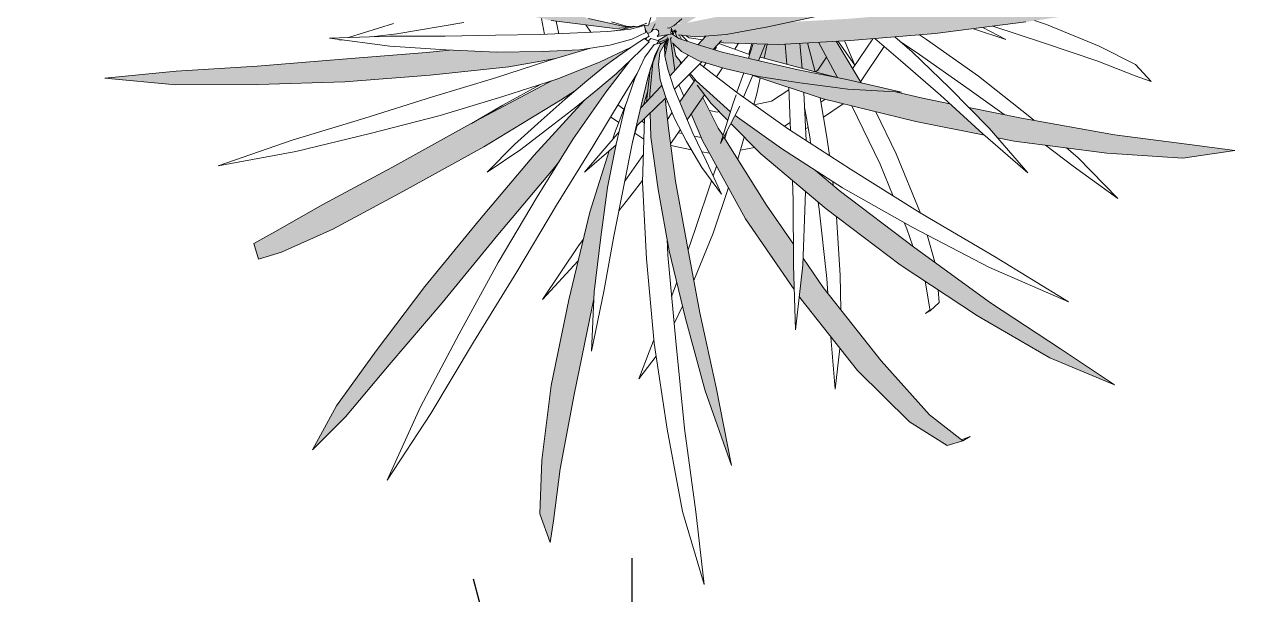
# Model space of a CAD drawing. Header units: metres. Extents: x -2072 to 1581266, y 0 to 323429.
# Drawn here: x 1750.38 to 1758.97, y 2083.41 to 2087.44 of the extents above; entities that cross this region are included whole.
import ezdxf

# ---------------------------------------------------------------- set-up
doc = ezdxf.new("R2010")
doc.units = ezdxf.units.M
doc.layers.add('-ГПт- 18кв. Озеленение дер.', color=7, linetype='Continuous', lineweight=15, true_color=0x000000)
doc.layers.add('ГП_Озеленение_деревья и кустарники', color=7, linetype='Continuous', lineweight=9, true_color=0x2e7666)
doc.layers.add('Сосна горная', color=7, linetype='Continuous')
doc.styles.add('ATTR', font='romans.shx', dxfattribs={"width": 0.8, "height": 0.470416})

# ---------------------------------------------------------------- blocks, each defined once
blk = doc.blocks.new('Сосна')
at = {"layer": '-ГПт- 18кв. Озеленение дер.', "ltscale": 0.1, "transparency": 33554585}
h = blk.add_hatch(color=76, dxfattribs=at)
h.dxf.hatch_style = 1
h.paths.add_polyline_path([(-5937.2464, -10789.3944), (-5937.5051, -10789.1413), (-5937.7224, -10788.9055), (-5937.8941, -10788.7219), (-5937.7674, -10788.9443), (-5937.5617, -10789.1969), (-5937.3122, -10789.4691), (-5937.0362, -10789.7286), (-5936.777, -10789.9493), (-5936.7719, -10789.9491), (-5936.8046, -10789.914), (-5936.7525, -10789.9485), (-5936.6269, -10789.9447), (-5936.6264, -10789.9422), (-5936.7115, -10789.8739), (-5936.9759, -10789.6488)])
h.paths.add_polyline_path([(-5936.4826, -10790.0577), (-5936.5559, -10789.999), (-5936.6264, -10789.9968), (-5936.6817, -10789.9957), (-5936.5849, -10790.0657), (-5936.4926, -10790.1256), (-5936.414, -10790.1758), (-5936.3501, -10790.2096), (-5936.3063, -10790.2249), (-5936.245, -10790.2323), (-5936.2641, -10790.228), (-5936.332, -10790.1578)])
h.paths.add_polyline_path([(-5935.8937, -10789.7736), (-5935.7555, -10789.5234), (-5935.6019, -10789.2367), (-5935.4318, -10788.9298), (-5935.2688, -10788.6079), (-5935.4776, -10788.9047), (-5935.6649, -10789.2066), (-5935.8369, -10789.4898), (-5935.9769, -10789.7436), (-5936.0867, -10789.9522), (-5936.1526, -10790.1082), (-5936.1789, -10790.2015), (-5936.1648, -10790.2282), (-5936.1591, -10790.2298), (-5936.1381, -10790.2118), (-5936.1159, -10790.193), (-5936.0838, -10790.1281), (-5936.0021, -10789.9793)])
h.paths.add_polyline_path([(-5935.5638, -10789.6028), (-5935.3096, -10789.3059), (-5935.2441, -10789.2268), (-5935.1997, -10789.1554), (-5935.214, -10789.1904), (-5935.0542, -10788.9974), (-5934.8138, -10788.7108), (-5934.6237, -10788.4568), (-5934.8531, -10788.667), (-5935.1105, -10788.9434), (-5935.3853, -10789.2445), (-5935.6446, -10789.5473), (-5935.6981, -10789.611), (-5935.7058, -10789.574), (-5935.7344, -10789.4841), (-5935.737, -10789.4889), (-5935.7307, -10789.5775), (-5935.7231, -10789.6405), (-5935.8716, -10789.8171), (-5936.0217, -10790.0148), (-5936.0838, -10790.1281), (-5936.1159, -10790.193), (-5936.0925, -10790.1731), (-5936.0281, -10790.1257), (-5936.0247, -10790.1231), (-5936.0391, -10790.1261), (-5936.0047, -10790.108), (-5935.9843, -10790.0927), (-5935.965, -10790.0705), (-5935.7861, -10789.8674)])
h.paths.add_polyline_path([(-5935.7514, -10788.8428), (-5935.6423, -10788.5056), (-5935.6408, -10788.4455), (-5935.6356, -10788.4851), (-5935.6314, -10788.4722), (-5935.5238, -10788.1726), (-5935.4599, -10787.97), (-5935.5793, -10788.1442), (-5935.7081, -10788.4396), (-5935.8502, -10788.8105), (-5935.9795, -10789.2142), (-5936.0536, -10789.4705), (-5936.0054, -10789.5208), (-5935.9713, -10789.5613), (-5935.8779, -10789.2375)])
h.paths.add_polyline_path([(-5935.9919, -10789.6339), (-5936.0563, -10789.5573), (-5936.0728, -10789.5379), (-5936.0903, -10789.5982), (-5936.1104, -10789.6933), (-5936.0692, -10789.7142), (-5936.0216, -10789.7396)], flags=17)
h.paths.add_polyline_path([(-5936.0346, -10789.7858), (-5936.0937, -10789.748), (-5936.1188, -10789.733), (-5936.158, -10789.9167), (-5936.1614, -10789.9428), (-5936.155, -10789.9429), (-5936.0831, -10789.9454), (-5936.075, -10789.9299), (-5936.0732, -10789.9228)], flags=17)
h.paths.add_polyline_path([(-5936.1111, -10790.01), (-5936.1666, -10790.0081), (-5936.1692, -10790.0081), (-5936.1841, -10790.1298), (-5936.1724, -10790.1784), (-5936.1526, -10790.1082)], flags=17)
h.paths.add_polyline_path([(-5936.6173, -10790.8565), (-5936.5918, -10790.8248), (-5936.5355, -10790.7339), (-5936.4021, -10790.5433), (-5936.3019, -10790.4129), (-5936.3585, -10790.4668), (-5936.4351, -10790.5302), (-5936.4902, -10790.5759), (-5936.4905, -10790.5763), (-5936.6962, -10790.8012), (-5936.9167, -10791.0642), (-5937.1399, -10791.336), (-5937.3384, -10791.5985), (-5937.5007, -10791.8219), (-5937.5987, -10792.0014), (-5937.4632, -10791.8671), (-5937.2857, -10791.6554), (-5937.0698, -10791.4021), (-5936.8422, -10791.1248)])
h.paths.add_polyline_path([(-5936.899, -10790.7655), (-5936.5878, -10790.5754), (-5936.5257, -10790.5356), (-5936.4792, -10790.497), (-5936.4031, -10790.434), (-5936.3363, -10790.3856), (-5936.3003, -10790.3608), (-5936.428, -10790.4205), (-5936.6022, -10790.4901), (-5936.6254, -10790.4975), (-5936.6387, -10790.5046), (-5936.9544, -10790.6725), (-5937.2742, -10790.8498), (-5937.5555, -10791.0008), (-5937.7519, -10791.1129), (-5937.8371, -10791.1604), (-5937.8175, -10791.2235), (-5937.7241, -10791.1962), (-5937.5155, -10791.1023), (-5937.227, -10790.9474)])
h.paths.add_polyline_path([(-5936.7977, -10790.4391), (-5936.6056, -10790.4055), (-5936.465, -10790.3632), (-5936.5089, -10790.37), (-5936.6636, -10790.3774), (-5936.8462, -10790.3798), (-5937.0399, -10790.371), (-5937.1331, -10790.3809), (-5937.4761, -10790.4084), (-5937.8236, -10790.4374), (-5938.1534, -10790.4574), (-5938.4442, -10790.4861), (-5938.1547, -10790.5133), (-5937.8209, -10790.5119), (-5937.4668, -10790.5011), (-5937.1179, -10790.4731)])
h.paths.add_polyline_path([(-5937.2934, -10789.965), (-5937.6379, -10789.8401), (-5937.9343, -10789.7246), (-5938.1437, -10789.6236), (-5938.2507, -10789.5686), (-5938.1721, -10789.6792), (-5937.9684, -10789.8009), (-5937.6739, -10789.9383), (-5937.3213, -10790.066), (-5936.9573, -10790.1782), (-5936.6248, -10790.2507), (-5936.3659, -10790.2839), (-5936.3034, -10790.2794), (-5936.2826, -10790.2746), (-5936.2904, -10790.2743), (-5936.3211, -10790.2765), (-5936.4734, -10790.2426), (-5936.6779, -10790.1699), (-5936.7912, -10790.1162), (-5936.9374, -10790.0746)])
h.paths.add_polyline_path([(-5935.7468, -10791.0038), (-5935.9211, -10790.726), (-5935.9347, -10790.7524), (-5935.9247, -10790.7203), (-5935.9439, -10790.6897), (-5936.0072, -10790.5646), (-5936.0541, -10790.632), (-5936.0086, -10790.7405), (-5935.8325, -10791.0593), (-5935.6341, -10791.348), (-5935.6369, -10791.2481), (-5935.6375, -10791.1631)])
h.paths.add_polyline_path([(-5935.9998, -10790.5539), (-5935.9729, -10790.5891), (-5935.9052, -10790.6579), (-5935.8944, -10790.6232), (-5936.0343, -10790.4971), (-5936.0384, -10790.492), (-5936.1013, -10790.5827), (-5936.0912, -10790.6073), (-5936.0706, -10790.6559)])
h.paths.add_polyline_path([(-5935.5164, -10791.3393), (-5935.5985, -10791.2197), (-5935.5996, -10791.2483), (-5935.6142, -10791.3769), (-5935.6078, -10791.3863), (-5935.3769, -10791.6781), (-5935.1646, -10791.8869), (-5935.0113, -10791.9842), (-5934.9475, -10791.9653), (-5935.0826, -10791.8596), (-5935.2798, -10791.6386)])
h.paths.add_polyline_path([(-5936.4585, -10791.4185), (-5936.451, -10791.3874), (-5936.4496, -10791.3577), (-5936.4229, -10791.1337), (-5936.3951, -10790.9319), (-5936.3606, -10790.758), (-5936.389, -10790.7826), (-5936.4676, -10791.0323), (-5936.5538, -10791.39), (-5936.6248, -10791.7398), (-5936.6626, -10792.0439), (-5936.6709, -10792.2628), (-5936.629, -10792.3801), (-5936.6156, -10792.2918), (-5936.5885, -10792.0786), (-5936.5311, -10791.7763)])
h.paths.add_polyline_path([(-5936.293, -10790.7449), (-5936.292, -10790.7411), (-5936.258, -10790.5968), (-5936.23, -10790.4787), (-5936.2211, -10790.4505), (-5936.221, -10790.4499), (-5936.2197, -10790.4461), (-5936.2032, -10790.3937), (-5936.1785, -10790.3434), (-5936.2052, -10790.3479), (-5936.2436, -10790.4002), (-5936.2837, -10790.4867), (-5936.325, -10790.6058), (-5936.36, -10790.7547), (-5936.3951, -10790.9319), (-5936.4229, -10791.1337), (-5936.4496, -10791.3577), (-5936.4614, -10791.5998), (-5936.4101, -10791.3561), (-5936.3701, -10791.1301), (-5936.3288, -10790.9256)], flags=17)
h.paths.add_polyline_path([(-5935.457, -10789.9387), (-5935.4416, -10789.9296), (-5935.3907, -10789.911), (-5935.2997, -10789.8733), (-5935.1973, -10789.8318), (-5935.087, -10789.7786), (-5935.2013, -10789.8074), (-5935.274, -10789.8309), (-5935.0881, -10789.7215), (-5934.7215, -10789.5014), (-5934.4165, -10789.3016), (-5934.2156, -10789.1604), (-5934.1566, -10789.0768), (-5934.2341, -10789.0965), (-5934.4453, -10789.219), (-5934.7654, -10789.4031), (-5935.1414, -10789.6289), (-5935.3866, -10789.7731), (-5935.5198, -10789.8516), (-5935.7755, -10790.0085), (-5935.7898, -10790.0138), (-5935.834, -10790.0298), (-5935.8902, -10790.0547), (-5935.8981, -10790.058), (-5935.9235, -10790.0868), (-5935.9423, -10790.1046), (-5935.9237, -10790.0989), (-5935.9591, -10790.1205), (-5935.9924, -10790.1519), (-5936.0474, -10790.2055), (-5936.0929, -10790.2441), (-5936.1095, -10790.2583), (-5936.0978, -10790.2629), (-5936.0718, -10790.26), (-5936.0191, -10790.2274), (-5936.0005, -10790.2213), (-5935.8429, -10790.1432), (-5935.8434, -10790.1437), (-5935.9183, -10790.2301), (-5935.8257, -10790.2128), (-5935.8116, -10790.1965), (-5935.7575, -10790.1182), (-5935.7452, -10790.0933)])
h.paths.add_polyline_path([(-5934.9995, -10790.5901), (-5935.1168, -10790.5667), (-5935.2215, -10790.5412), (-5935.4162, -10790.5308), (-5935.6118, -10790.5051), (-5935.7796, -10790.4791), (-5935.8033, -10790.4735), (-5935.8038, -10790.4748), (-5935.5164, -10790.5706), (-5935.1386, -10790.6626), (-5934.8589, -10790.7184), (-5934.8656, -10790.7126)])
h.paths.add_polyline_path([(-5935.6973, -10790.348), (-5935.802, -10790.3451), (-5935.8208, -10790.4048), (-5935.928, -10790.3795), (-5936.0343, -10790.3476), (-5936.1042, -10790.3237), (-5936.1377, -10790.3017), (-5936.1343, -10790.282), (-5936.1316, -10790.297), (-5936.1224, -10790.2913), (-5936.1226, -10790.2919), (-5936.1132, -10790.3177), (-5936.1042, -10790.3237), (-5936.0944, -10790.327), (-5936.1026, -10790.3099), (-5936.0357, -10790.317), (-5935.9117, -10790.3082), (-5935.7414, -10790.2764), (-5935.5257, -10790.2299), (-5935.2744, -10790.1627), (-5934.9914, -10790.0837), (-5934.6905, -10789.9802), (-5935.0091, -10790.0392), (-5935.3005, -10790.1039), (-5935.5612, -10790.1572), (-5935.7796, -10790.2042), (-5935.9516, -10790.2363), (-5936.0724, -10790.2604), (-5936.0718, -10790.26), (-5936.1176, -10790.2651), (-5936.0929, -10790.2441), (-5936.0474, -10790.2055), (-5935.9924, -10790.1519), (-5935.9235, -10790.0868), (-5935.8502, -10790.0039), (-5935.9501, -10790.0669), (-5936.0281, -10790.1257), (-5936.0925, -10790.1731), (-5936.1381, -10790.2118), (-5936.1591, -10790.2298), (-5936.1623, -10790.2289), (-5936.1692, -10790.2327), (-5936.1686, -10790.2329), (-5936.1983, -10790.2379), (-5936.197, -10790.2477), (-5936.226, -10790.2633), (-5936.2278, -10790.2699), (-5936.2446, -10790.2711), (-5936.242, -10790.2861), (-5936.232, -10790.3039), (-5936.2183, -10790.2984), (-5936.2176, -10790.297), (-5936.21, -10790.287), (-5936.1975, -10790.2855), (-5936.1875, -10790.2934), (-5936.1858, -10790.306), (-5936.1933, -10790.3159), (-5936.1514, -10790.3091), (-5936.1893, -10790.3325), (-5936.1858, -10790.3335), (-5936.1947, -10790.3461), (-5936.184, -10790.3443), (-5936.1818, -10790.3372), (-5936.1466, -10790.3252), (-5936.1614, -10790.3978), (-5936.149, -10790.4485), (-5936.1403, -10790.4764), (-5936.0964, -10790.4272), (-5936.1002, -10790.4151), (-5936.1166, -10790.395), (-5936.1272, -10790.3454), (-5936.0945, -10790.3777), (-5936.0227, -10790.4149), (-5935.9174, -10790.4466), (-5935.7796, -10790.4791), (-5935.6118, -10790.5051), (-5935.4162, -10790.5308), (-5935.1968, -10790.5425), (-5935.3621, -10790.5045), (-5935.464, -10790.3354)])
h.paths.add_polyline_path([(-5935.5031, -10790.4726), (-5935.548, -10790.4606), (-5935.5484, -10790.4609), (-5935.5485, -10790.4605), (-5935.7739, -10790.4), (-5935.7796, -10790.4145), (-5935.6182, -10790.4519), (-5935.4586, -10790.4835)], flags=16)
h.paths.add_polyline_path([(-5934.7074, -10790.6484), (-5934.9224, -10790.6055), (-5934.8395, -10790.6894), (-5934.8053, -10790.7291), (-5934.7383, -10790.7425), (-5934.3597, -10790.7915), (-5934.0507, -10790.8119), (-5933.8382, -10790.7815), (-5934.0228, -10790.7567), (-5934.3283, -10790.7173)])
h.paths.add_polyline_path([(-5937.0038, -10788.5277), (-5937.0414, -10788.3366), (-5937.0288, -10788.2873), (-5937.1041, -10788.3546), (-5937.0868, -10788.5556), (-5937.0013, -10788.8669), (-5936.9018, -10789.1137), (-5936.8468, -10789.1399), (-5936.7488, -10789.1974), (-5936.7545, -10789.1851), (-5936.9, -10788.8242)])
h.paths.add_polyline_path([(-5936.7086, -10789.2809), (-5936.8682, -10789.1761), (-5936.8799, -10789.168), (-5936.852, -10789.237), (-5936.672, -10789.6132), (-5936.4797, -10789.9313), (-5936.472, -10789.9413), (-5936.4479, -10789.9408), (-5936.4836, -10789.8583), (-5936.5662, -10789.6356), (-5936.6102, -10789.4865)])
h.paths.add_polyline_path([(-5935.1429, -10791.1774), (-5935.4509, -10790.9435), (-5935.5476, -10790.862), (-5935.6868, -10790.7722), (-5935.8756, -10790.6375), (-5935.8927, -10790.6707), (-5935.7709, -10790.7946), (-5935.5046, -10791.0182), (-5935.203, -10791.2475), (-5934.8875, -10791.4546), (-5934.5921, -10791.6272), (-5934.3283, -10791.7363), (-5934.5489, -10791.5898), (-5934.8345, -10791.4019)])
h.paths.add_polyline_path([(-5936.0723, -10791.1593), (-5936.1179, -10790.9066), (-5936.1472, -10790.6903), (-5936.161, -10790.5687), (-5936.221, -10790.6273), (-5936.2183, -10790.7265), (-5936.1893, -10790.9403), (-5936.1442, -10791.1902), (-5936.077, -10791.4657), (-5935.9968, -10791.7618), (-5935.8907, -10792.0653), (-5935.9527, -10791.7471), (-5936.019, -10791.4434)])
h.paths.add_polyline_path([(-5936.1875, -10790.43), (-5936.1818, -10790.3812), (-5936.1636, -10790.347), (-5936.1494, -10790.3262), (-5936.1818, -10790.3372), (-5936.184, -10790.3443), (-5936.2052, -10790.3479), (-5936.2436, -10790.4002), (-5936.2837, -10790.4867), (-5936.325, -10790.6058), (-5936.36, -10790.7547), (-5936.3951, -10790.9319), (-5936.4229, -10791.1337), (-5936.4496, -10791.3577), (-5936.4614, -10791.5998), (-5936.4101, -10791.3561), (-5936.3701, -10791.1301), (-5936.3288, -10790.9256), (-5936.293, -10790.7449), (-5936.292, -10790.7411), (-5936.2785, -10790.6835), (-5936.1579, -10790.5657), (-5936.1806, -10790.493)])
h.paths.add_polyline_path([(-5936.2496, -10790.5964), (-5936.2317, -10790.5383), (-5936.221, -10790.4499), (-5936.2197, -10790.4461), (-5936.2032, -10790.3937), (-5936.1976, -10790.3825), (-5936.2197, -10790.4461), (-5936.2211, -10790.4505), (-5936.2372, -10790.583)], flags=16)
h.paths.add_polyline_path([(-5936.4944, -10788.7676), (-5936.6143, -10788.6785), (-5936.6826, -10788.7), (-5936.6496, -10788.7125), (-5936.5437, -10788.811), (-5936.4314, -10788.9468), (-5936.4351, -10788.8299)])
h.paths.add_polyline_path([(-5936.3284, -10788.9423), (-5936.3502, -10788.9192), (-5936.3383, -10789.0654), (-5936.2176, -10789.2237), (-5936.0528, -10789.4676), (-5936.0229, -10789.3641), (-5936.1472, -10789.18)])
h.paths.add_polyline_path([(-5935.9485, -10789.4823), (-5935.9713, -10789.5613), (-5935.9139, -10789.6294), (-5935.8908, -10789.5875)], flags=17)
h.paths.add_polyline_path([(-5934.3166, -10790.2012), (-5933.9646, -10790.123), (-5934.318, -10790.1474), (-5934.6971, -10790.1855), (-5935.0754, -10790.2158), (-5935.4251, -10790.2445), (-5935.6494, -10790.2566), (-5935.7414, -10790.2764), (-5935.9117, -10790.3082), (-5935.9944, -10790.3141), (-5936.027, -10790.3498), (-5935.9643, -10790.3686), (-5935.9377, -10790.3396), (-5935.9227, -10790.3417), (-5935.6973, -10790.348), (-5935.4044, -10790.3322), (-5935.0604, -10790.304), (-5934.6905, -10790.2566)])
at = {"layer": '-ГПт- 18кв. Озеленение дер.', "lineweight": 13, "transparency": 33554687}
for p, q in [((-5936.6649, -10790.2419), (-5936.6519, -10790.3074)), ((-5936.4734, -10790.2426), (-5936.3211, -10790.2765)), ((-5936.2278, -10790.2699), (-5936.219, -10790.2382)), ((-5936.124, -10790.2706), (-5936.0929, -10790.2441)), ((-5935.5257, -10790.2299), (-5935.7414, -10790.2764)), ((-5937.4509, -10790.3201), (-5937.2682, -10790.2634)), ((-5937.2545, -10790.3053), (-5936.9805, -10790.2583)), ((-5936.6248, -10790.2507), (-5936.3659, -10790.2839)), ((-5936.6046, -10790.2533), (-5936.5944, -10790.3046)), ((-5936.5184, -10790.3009), (-5936.3943, -10790.2957)), ((-5936.4836, -10790.2688), (-5936.4636, -10790.2986)), ((-5936.3943, -10790.2957), (-5936.3024, -10790.2858)), ((-5936.3787, -10790.2567), (-5936.3188, -10790.2734)), ((-5936.3671, -10790.2927), (-5936.3502, -10790.2903)), ((-5936.3659, -10790.2839), (-5936.3033, -10790.2794)), ((-5936.3502, -10790.2903), (-5936.2826, -10790.2746)), ((-5936.3211, -10790.2765), (-5936.2905, -10790.2743)), ((-5936.3188, -10790.2734), (-5936.2708, -10790.275)), ((-5936.3024, -10790.2858), (-5936.2445, -10790.2715)), ((-5936.2398, -10790.299), (-5936.2957, -10790.3271)), ((-5936.2708, -10790.275), (-5936.235, -10790.2616)), ((-5936.2641, -10790.2725), (-5936.2278, -10790.2699)), ((-5936.2445, -10790.2715), (-5936.2398, -10790.299)), ((-5936.2263, -10790.3142), (-5936.242, -10790.2861)), ((-5936.232, -10790.3039), (-5936.2203, -10790.2992)), ((-5936.2017, -10790.2641), (-5936.2176, -10790.297)), ((-5936.2176, -10790.297), (-5936.21, -10790.287)), ((-5936.21, -10790.287), (-5936.1975, -10790.2855)), ((-5936.1975, -10790.2855), (-5936.1875, -10790.2934)), ((-5936.1875, -10790.2934), (-5936.1858, -10790.306)), ((-5936.1508, -10790.2801), (-5936.1446, -10790.2816)), ((-5936.1446, -10790.2816), (-5936.124, -10790.2706)), ((-5936.1377, -10790.3017), (-5936.1343, -10790.282)), ((-5936.1343, -10790.282), (-5936.1298, -10790.3066)), ((-5936.1308, -10790.2965), (-5936.1179, -10790.2885)), ((-5936.1273, -10790.3085), (-5936.1226, -10790.2919)), ((-5936.1226, -10790.2919), (-5936.1132, -10790.3177)), ((-5936.1197, -10790.2995), (-5936.115, -10790.2934)), ((-5936.1188, -10790.3026), (-5936.1146, -10790.2942)), ((-5935.7414, -10790.2764), (-5935.9117, -10790.3082)), ((-5935.0604, -10790.304), (-5934.6905, -10790.2566)), ((-5934.904, -10790.284), (-5934.7716, -10790.3279)), ((-5934.7716, -10790.3279), (-5934.8656, -10790.279)), ((-5934.8252, -10790.2739), (-5934.6185, -10790.3418)), ((-5934.6067, -10790.2671), (-5934.6548, -10790.2513)), ((-5934.3919, -10790.355), (-5934.6067, -10790.2671)), ((-5937.5286, -10790.3227), (-5937.2845, -10790.3144)), ((-5937.2828, -10790.3558), (-5937.5286, -10790.3227)), ((-5937.4878, -10790.3315), (-5937.4804, -10790.3292)), ((-5937.4744, -10790.33), (-5937.4878, -10790.3315)), ((-5937.3576, -10790.3169), (-5937.2545, -10790.3053)), ((-5937.2845, -10790.3144), (-5937.0579, -10790.315)), ((-5937.0579, -10790.315), (-5936.8527, -10790.3107)), ((-5936.8527, -10790.3107), (-5936.672, -10790.3083)), ((-5936.672, -10790.3083), (-5936.5184, -10790.3009)), ((-5936.2957, -10790.3271), (-5936.3859, -10790.3508)), ((-5936.3363, -10790.3856), (-5936.283, -10790.3489)), ((-5936.283, -10790.3489), (-5936.2445, -10790.3242)), ((-5936.2263, -10790.3371), (-5936.2559, -10790.3682)), ((-5936.2445, -10790.3242), (-5936.2263, -10790.3371)), ((-5936.2436, -10790.3249), (-5936.2263, -10790.3142)), ((-5936.2436, -10790.4002), (-5936.2052, -10790.3479)), ((-5936.2406, -10790.3268), (-5936.2365, -10790.323)), ((-5936.23, -10790.3346), (-5936.2195, -10790.3237)), ((-5936.2195, -10790.3237), (-5936.1858, -10790.3335)), ((-5936.2052, -10790.3479), (-5936.1785, -10790.3434)), ((-5936.1785, -10790.3434), (-5936.2032, -10790.3937)), ((-5936.1858, -10790.3335), (-5936.1947, -10790.3461)), ((-5936.1858, -10790.306), (-5936.1933, -10790.3159)), ((-5936.1933, -10790.3159), (-5936.145, -10790.308)), ((-5936.1893, -10790.3325), (-5936.1513, -10790.309)), ((-5936.1841, -10790.3444), (-5936.1818, -10790.3372)), ((-5936.1818, -10790.3372), (-5936.1466, -10790.3252)), ((-5936.1818, -10790.3812), (-5936.1636, -10790.347)), ((-5936.1798, -10790.3467), (-5936.1529, -10790.3314)), ((-5936.1636, -10790.347), (-5936.1513, -10790.3289)), ((-5936.1513, -10790.3289), (-5936.1629, -10790.3542)), ((-5936.1629, -10790.3762), (-5936.1526, -10790.3323)), ((-5936.1466, -10790.3252), (-5936.1614, -10790.3978)), ((-5936.1536, -10790.3276), (-5936.1508, -10790.3205)), ((-5936.145, -10790.308), (-5936.1367, -10790.3058)), ((-5936.1388, -10790.3244), (-5936.1343, -10790.3199)), ((-5936.1207, -10790.4544), (-5936.1388, -10790.3244)), ((-5936.1042, -10790.3237), (-5936.1377, -10790.3017)), ((-5936.1303, -10790.3041), (-5936.1254, -10790.3028)), ((-5936.1303, -10790.3423), (-5936.0945, -10790.3777)), ((-5936.1273, -10790.345), (-5936.1166, -10790.395)), ((-5936.0357, -10790.317), (-5936.1055, -10790.3096)), ((-5936.0343, -10790.3476), (-5936.1042, -10790.3237)), ((-5936.1026, -10790.31), (-5936.0945, -10790.3269)), ((-5936.0945, -10790.3108), (-5936.0692, -10790.3356)), ((-5936.0748, -10790.3129), (-5936.0628, -10790.3218)), ((-5936.0628, -10790.3218), (-5936.0086, -10790.3295)), ((-5935.9117, -10790.3082), (-5936.0357, -10790.317)), ((-5935.928, -10790.3795), (-5936.0343, -10790.3476)), ((-5936.0269, -10790.3497), (-5935.9944, -10790.3141)), ((-5935.9643, -10790.3686), (-5935.9315, -10790.3328)), ((-5935.9419, -10790.3443), (-5935.8202, -10790.3876)), ((-5935.9413, -10790.3445), (-5935.9393, -10790.3413)), ((-5935.9377, -10790.3396), (-5935.9227, -10790.3417)), ((-5935.9227, -10790.3417), (-5935.6973, -10790.348)), ((-5935.8652, -10790.35), (-5935.8615, -10790.3434)), ((-5935.8208, -10790.4048), (-5935.802, -10790.3451)), ((-5935.819, -10790.3879), (-5935.8073, -10790.3449)), ((-5935.7796, -10790.4145), (-5935.7533, -10790.3483)), ((-5935.7563, -10790.4047), (-5935.7442, -10790.3467)), ((-5935.7533, -10790.3483), (-5935.7527, -10790.3465)), ((-5935.6973, -10790.348), (-5935.4044, -10790.3322)), ((-5935.6717, -10790.3466), (-5935.6645, -10790.4294)), ((-5935.6109, -10790.3433), (-5935.6019, -10790.4462)), ((-5935.5806, -10790.3417), (-5935.5485, -10790.4605)), ((-5935.4586, -10790.4835), (-5935.5352, -10790.3392)), ((-5935.464, -10790.3354), (-5935.3621, -10790.5044)), ((-5935.4617, -10790.3395), (-5935.4586, -10790.3351)), ((-5935.4554, -10790.3349), (-5935.4509, -10790.3419)), ((-5935.4509, -10790.3419), (-5935.3878, -10790.4323)), ((-5935.427, -10790.3388), (-5935.4299, -10790.3335)), ((-5935.3878, -10790.4323), (-5935.427, -10790.3388)), ((-5935.4044, -10790.3322), (-5935.0604, -10790.304)), ((-5935.3965, -10790.4474), (-5935.3146, -10790.3248)), ((-5935.3053, -10790.3241), (-5935.2013, -10790.4135)), ((-5935.154, -10790.3783), (-5935.2248, -10790.3175)), ((-5935.2009, -10790.3379), (-5935.1372, -10790.3797)), ((-5935.1244, -10790.3092), (-5935.0946, -10790.3288)), ((-5935.0946, -10790.3288), (-5934.8828, -10790.4783)), ((-5934.6185, -10790.3418), (-5934.3974, -10790.4162)), ((-5937.1331, -10790.3809), (-5937.4761, -10790.4084)), ((-5937.054, -10790.3703), (-5937.2828, -10790.3558)), ((-5937.0399, -10790.371), (-5937.1331, -10790.3809)), ((-5936.8462, -10790.3798), (-5937.054, -10790.3703)), ((-5936.6636, -10790.3774), (-5936.8462, -10790.3798)), ((-5936.5089, -10790.37), (-5936.6636, -10790.3774)), ((-5936.6387, -10790.4154), (-5936.465, -10790.3632)), ((-5936.3859, -10790.3508), (-5936.5089, -10790.37)), ((-5936.3015, -10790.3613), (-5936.428, -10790.4205)), ((-5936.4031, -10790.434), (-5936.3363, -10790.3856)), ((-5936.2965, -10790.3582), (-5936.3015, -10790.3613)), ((-5936.2559, -10790.3682), (-5936.3004, -10790.4116)), ((-5936.2032, -10790.3937), (-5936.23, -10790.4787)), ((-5936.221, -10790.4499), (-5936.197, -10790.3807)), ((-5936.1834, -10790.3541), (-5936.2106, -10790.4237)), ((-5936.1875, -10790.43), (-5936.1818, -10790.3812)), ((-5936.1629, -10790.3542), (-5936.1623, -10790.3942)), ((-5936.1623, -10790.3942), (-5936.149, -10790.4485)), ((-5936.1403, -10790.4764), (-5936.0655, -10790.3926)), ((-5936.1166, -10790.395), (-5936.0933, -10790.4237)), ((-5936.0945, -10790.3777), (-5936.0227, -10790.4149)), ((-5935.9583, -10790.3704), (-5935.9512, -10790.3591)), ((-5935.7889, -10790.4123), (-5935.928, -10790.3795)), ((-5935.8769, -10790.3675), (-5935.8652, -10790.35)), ((-5935.8202, -10790.3876), (-5935.8159, -10790.3888)), ((-5935.3639, -10790.5014), (-5935.2673, -10790.3567)), ((-5935.0012, -10790.5258), (-5935.154, -10790.3783)), ((-5935.1372, -10790.3797), (-5934.9218, -10790.5318)), ((-5934.243, -10790.4297), (-5934.3919, -10790.355)), ((-5937.8236, -10790.4374), (-5938.1534, -10790.4574)), ((-5937.4761, -10790.4084), (-5937.8236, -10790.4374)), ((-5937.1179, -10790.4731), (-5936.7977, -10790.4391)), ((-5936.8561, -10790.4853), (-5936.6387, -10790.4154)), ((-5936.7977, -10790.4391), (-5936.6057, -10790.4055)), ((-5936.428, -10790.4205), (-5936.6022, -10790.4901)), ((-5936.4792, -10790.497), (-5936.4031, -10790.434)), ((-5936.4021, -10790.5433), (-5936.3028, -10790.4141)), ((-5936.3004, -10790.4116), (-5936.3585, -10790.4668)), ((-5936.2837, -10790.4867), (-5936.2436, -10790.4002)), ((-5936.2106, -10790.4237), (-5936.2231, -10790.5514)), ((-5936.1806, -10790.493), (-5936.1875, -10790.43)), ((-5936.1226, -10790.5307), (-5936.0109, -10790.4196)), ((-5936.1003, -10790.415), (-5936.0964, -10790.4272)), ((-5936.0227, -10790.4149), (-5935.9174, -10790.4466)), ((-5936.019, -10790.4276), (-5936.0153, -10790.4311)), ((-5936.0153, -10790.4311), (-5935.8638, -10790.5467)), ((-5936.0109, -10790.4196), (-5936.0099, -10790.4187)), ((-5936.0039, -10790.4398), (-5935.9933, -10790.4237)), ((-5935.9508, -10790.4803), (-5935.9268, -10790.4438)), ((-5935.9174, -10790.4466), (-5935.7796, -10790.4791)), ((-5935.6182, -10790.4519), (-5935.7889, -10790.4123)), ((-5935.7739, -10790.4), (-5935.5031, -10790.4726)), ((-5935.5379, -10790.4539), (-5935.5024, -10790.4007)), ((-5935.2013, -10790.4135), (-5935.0376, -10790.5553)), ((-5934.3974, -10790.4162), (-5934.2451, -10790.4765)), ((-5934.1788, -10790.4988), (-5934.243, -10790.4297)), ((-5938.1534, -10790.4574), (-5938.4442, -10790.4861)), ((-5938.4442, -10790.4861), (-5938.1547, -10790.5133)), ((-5937.4668, -10790.5011), (-5937.1179, -10790.4731)), ((-5937.1084, -10790.5614), (-5936.8561, -10790.4853)), ((-5936.6022, -10790.4901), (-5936.8221, -10790.5607)), ((-5936.6254, -10790.4975), (-5936.6387, -10790.5046)), ((-5936.5683, -10790.5709), (-5936.4792, -10790.497)), ((-5936.3585, -10790.4668), (-5936.4351, -10790.5302)), ((-5936.2745, -10790.4668), (-5936.3363, -10790.5655)), ((-5936.325, -10790.6058), (-5936.2837, -10790.4867)), ((-5936.294, -10790.4979), (-5936.2888, -10790.5014)), ((-5936.23, -10790.4787), (-5936.258, -10790.5968)), ((-5936.2372, -10790.5829), (-5936.221, -10790.4499)), ((-5936.158, -10790.5653), (-5936.1806, -10790.493)), ((-5936.149, -10790.4485), (-5936.1263, -10790.5213)), ((-5936.1013, -10790.5827), (-5936.0384, -10790.492)), ((-5936.0628, -10790.4714), (-5936.0425, -10790.498)), ((-5936.0584, -10790.467), (-5936.0343, -10790.4971)), ((-5936.0343, -10790.4971), (-5935.8944, -10790.6232)), ((-5935.8679, -10790.5436), (-5935.8404, -10790.4647)), ((-5935.8411, -10790.5629), (-5935.8033, -10790.4735)), ((-5935.8038, -10790.4748), (-5935.5164, -10790.5706)), ((-5935.7866, -10790.55), (-5935.773, -10790.485)), ((-5935.7796, -10790.4791), (-5935.6118, -10790.5051)), ((-5935.4202, -10790.4911), (-5935.6182, -10790.4519)), ((-5935.548, -10790.4606), (-5935.5379, -10790.4539)), ((-5935.5031, -10790.4726), (-5935.4586, -10790.4835)), ((-5935.1968, -10790.5425), (-5935.4202, -10790.4911)), ((-5934.8828, -10790.4783), (-5934.674, -10790.6439)), ((-5934.2451, -10790.4765), (-5934.1788, -10790.4988)), ((-5938.1547, -10790.5133), (-5937.8209, -10790.5119)), ((-5937.8209, -10790.5119), (-5937.4668, -10790.5011)), ((-5936.6387, -10790.5046), (-5936.9544, -10790.6725)), ((-5936.8216, -10790.5959), (-5936.6692, -10790.5116)), ((-5936.5878, -10790.5754), (-5936.5256, -10790.5356)), ((-5936.5355, -10790.7339), (-5936.4021, -10790.5433)), ((-5936.4351, -10790.5302), (-5936.5246, -10790.6045)), ((-5936.2608, -10790.6086), (-5936.1785, -10790.5192)), ((-5936.2494, -10790.5959), (-5936.2316, -10790.5378)), ((-5936.1785, -10790.5192), (-5936.174, -10790.5142)), ((-5936.1263, -10790.5213), (-5936.0912, -10790.6073)), ((-5936.1042, -10790.5126), (-5936.0848, -10790.5589)), ((-5936.0297, -10790.5147), (-5935.9729, -10790.5891)), ((-5935.8638, -10790.5467), (-5935.6581, -10790.6935)), ((-5935.7264, -10790.5799), (-5935.6565, -10790.5331)), ((-5935.657, -10790.5237), (-5935.6494, -10790.6993)), ((-5935.6118, -10790.5051), (-5935.4162, -10790.5308)), ((-5935.5946, -10790.5445), (-5935.5858, -10790.7398)), ((-5935.4162, -10790.5308), (-5935.1968, -10790.5425)), ((-5935.2215, -10790.5412), (-5935.1168, -10790.5667)), ((-5934.8395, -10790.6894), (-5935.0012, -10790.5258)), ((-5934.9218, -10790.5318), (-5934.7786, -10790.6342)), ((-5937.385, -10790.6492), (-5937.1084, -10790.5614)), ((-5936.8221, -10790.5607), (-5937.0773, -10790.6377)), ((-5936.9503, -10790.6703), (-5936.8216, -10790.5959)), ((-5936.899, -10790.7655), (-5936.5878, -10790.5754)), ((-5936.6962, -10790.8012), (-5936.4905, -10790.5763)), ((-5936.6654, -10790.6586), (-5936.5683, -10790.5709)), ((-5936.4905, -10790.5763), (-5936.4902, -10790.5759)), ((-5936.3363, -10790.5655), (-5936.4551, -10790.7644)), ((-5936.3665, -10790.7113), (-5936.3155, -10790.5785)), ((-5936.3539, -10790.595), (-5936.3284, -10790.6121)), ((-5936.258, -10790.5968), (-5936.2934, -10790.747)), ((-5936.2785, -10790.6835), (-5936.158, -10790.5658)), ((-5936.2231, -10790.5514), (-5936.2228, -10790.5672)), ((-5936.1472, -10790.6903), (-5936.161, -10790.5689)), ((-5936.1595, -10790.5822), (-5936.1504, -10790.584)), ((-5936.1231, -10790.6509), (-5936.158, -10790.5653)), ((-5936.0705, -10790.6558), (-5935.9998, -10790.5539)), ((-5936.0072, -10790.5646), (-5935.9439, -10790.6897)), ((-5935.9729, -10790.5891), (-5935.9053, -10790.6579)), ((-5935.9347, -10790.7524), (-5935.8833, -10790.5877)), ((-5935.8833, -10790.5877), (-5935.8716, -10790.5541)), ((-5935.7991, -10790.5929), (-5935.7866, -10790.55)), ((-5935.7976, -10790.594), (-5935.7264, -10790.5799)), ((-5935.5291, -10790.5663), (-5935.501, -10790.726)), ((-5935.5261, -10790.5831), (-5935.5097, -10790.5722)), ((-5935.5164, -10790.5706), (-5935.1386, -10790.6626)), ((-5935.5153, -10790.6445), (-5935.4345, -10790.5905)), ((-5935.1168, -10790.5667), (-5934.9995, -10790.5901)), ((-5935.0376, -10790.5553), (-5934.8656, -10790.7126)), ((-5937.0773, -10790.6377), (-5937.3626, -10790.7109)), ((-5936.5246, -10790.6045), (-5936.6309, -10790.6858)), ((-5936.3832, -10790.644), (-5936.3494, -10790.6666)), ((-5936.36, -10790.7547), (-5936.325, -10790.6058)), ((-5936.221, -10790.6275), (-5936.2183, -10790.7265)), ((-5936.1513, -10790.6547), (-5936.1329, -10790.6277)), ((-5936.0912, -10790.6073), (-5936.0474, -10790.7104)), ((-5936.0541, -10790.632), (-5936.0086, -10790.7405)), ((-5935.9802, -10790.6179), (-5935.9489, -10790.6241)), ((-5935.9489, -10790.6241), (-5935.9402, -10790.6224)), ((-5935.8589, -10790.6051), (-5935.9347, -10790.7524)), ((-5935.6868, -10790.7722), (-5935.8756, -10790.6375)), ((-5935.857, -10790.6007), (-5935.8589, -10790.6051)), ((-5935.5918, -10790.6116), (-5935.5701, -10790.7332)), ((-5935.5908, -10790.6263), (-5935.5891, -10790.6252)), ((-5935.399, -10790.5991), (-5935.2839, -10790.8366)), ((-5935.3021, -10790.6227), (-5935.219, -10790.7947)), ((-5934.9224, -10790.6055), (-5934.7074, -10790.6484)), ((-5934.674, -10790.6439), (-5934.658, -10790.6574)), ((-5937.681, -10790.7386), (-5937.385, -10790.6492)), ((-5936.9544, -10790.6725), (-5937.2742, -10790.8498)), ((-5936.7742, -10790.756), (-5936.6654, -10790.6586)), ((-5936.6309, -10790.6858), (-5936.7487, -10790.7767)), ((-5936.287, -10790.7216), (-5936.2745, -10790.6794)), ((-5936.2553, -10790.6609), (-5936.2455, -10790.6674)), ((-5936.2528, -10790.9094), (-5936.2451, -10790.6508)), ((-5936.1179, -10790.9066), (-5936.1472, -10790.6903)), ((-5936.0732, -10790.7448), (-5936.1231, -10790.6509)), ((-5935.9439, -10790.6897), (-5935.9247, -10790.7203)), ((-5935.8927, -10790.6707), (-5935.7709, -10790.7946)), ((-5935.6742, -10790.6821), (-5935.6508, -10790.6663)), ((-5935.6581, -10790.6935), (-5935.4055, -10790.8565)), ((-5935.5879, -10790.6929), (-5935.5783, -10790.6865)), ((-5935.1386, -10790.6626), (-5934.8591, -10790.7184)), ((-5934.6822, -10790.8722), (-5934.8395, -10790.6894)), ((-5934.7074, -10790.6484), (-5934.3283, -10790.7173)), ((-5937.983, -10790.8431), (-5937.681, -10790.7386)), ((-5937.3626, -10790.7109), (-5937.6663, -10790.7855)), ((-5936.6817, -10790.9701), (-5936.5355, -10790.7339)), ((-5936.3483, -10790.7051), (-5936.4889, -10790.8692)), ((-5936.374, -10790.7351), (-5936.3665, -10790.7113)), ((-5936.2934, -10790.7465), (-5936.287, -10790.7216)), ((-5936.2837, -10790.7105), (-5936.2475, -10790.7346)), ((-5936.2183, -10790.7265), (-5936.1893, -10790.9403)), ((-5936.1343, -10790.7476), (-5936.0988, -10790.6964)), ((-5936.1073, -10790.7088), (-5936.0903, -10790.7122)), ((-5936.0109, -10790.8507), (-5936.0732, -10790.7448)), ((-5936.0474, -10790.7104), (-5935.9914, -10790.8253)), ((-5936.0416, -10790.7219), (-5936.0141, -10790.7274)), ((-5936.0086, -10790.7405), (-5935.8325, -10791.0593)), ((-5935.9211, -10790.726), (-5935.7468, -10791.0038)), ((-5935.917, -10790.7326), (-5935.9071, -10790.6987)), ((-5935.8644, -10790.8164), (-5935.8381, -10790.7263)), ((-5935.5858, -10790.7398), (-5935.5858, -10790.7402)), ((-5935.5701, -10790.7332), (-5935.5678, -10790.7519)), ((-5935.501, -10790.726), (-5935.4913, -10790.8011)), ((-5934.8656, -10790.7126), (-5934.6822, -10790.8722)), ((-5934.7383, -10790.7425), (-5934.8053, -10790.7291)), ((-5934.3597, -10790.7915), (-5934.7383, -10790.7425)), ((-5934.3283, -10790.7173), (-5934.0228, -10790.7567)), ((-5937.6663, -10790.7855), (-5937.983, -10790.8431)), ((-5937.227, -10790.9474), (-5936.899, -10790.7655)), ((-5936.8855, -10790.8695), (-5936.7742, -10790.756)), ((-5936.7487, -10790.7767), (-5936.8855, -10790.8695)), ((-5936.4551, -10790.7644), (-5936.6032, -10791.004)), ((-5936.4889, -10790.8692), (-5936.3606, -10790.758)), ((-5936.4676, -10791.0323), (-5936.389, -10790.7826)), ((-5936.3951, -10790.9319), (-5936.36, -10790.7547)), ((-5936.2934, -10790.747), (-5936.3288, -10790.9256)), ((-5936.1388, -10790.7534), (-5936.1343, -10790.7476)), ((-5936.1377, -10790.7609), (-5936.0537, -10790.7776)), ((-5936.0104, -10790.7862), (-5935.9802, -10790.7923)), ((-5935.8536, -10790.7795), (-5935.7968, -10790.7682)), ((-5935.7709, -10790.7946), (-5935.5046, -10791.0182)), ((-5935.4378, -10790.9329), (-5935.6868, -10790.7722)), ((-5935.219, -10790.7947), (-5935.1197, -10791.0363)), ((-5934.6104, -10790.7591), (-5934.4976, -10790.8448)), ((-5934.4784, -10790.8095), (-5934.5249, -10790.7701)), ((-5934.0507, -10790.8119), (-5934.3597, -10790.7915)), ((-5933.8382, -10790.7815), (-5934.0507, -10790.8119)), ((-5934.0228, -10790.7567), (-5933.8382, -10790.7815)), ((-5936.9167, -10791.0642), (-5936.6962, -10790.8012)), ((-5936.5915, -10790.8245), (-5936.6173, -10790.8565)), ((-5936.325, -10790.9061), (-5936.2494, -10790.7966)), ((-5935.9914, -10790.8253), (-5935.931, -10790.9595)), ((-5935.965, -10790.8846), (-5935.9512, -10790.8443)), ((-5935.2839, -10790.8366), (-5935.2307, -10790.9665)), ((-5934.3155, -10790.9765), (-5934.4784, -10790.8095)), ((-5937.2742, -10790.8498), (-5937.5555, -10791.0008)), ((-5936.6173, -10790.8565), (-5936.8422, -10791.1248)), ((-5935.931, -10790.9595), (-5936.0109, -10790.8507)), ((-5935.4509, -10790.9435), (-5935.5476, -10790.862)), ((-5935.4055, -10790.8565), (-5935.1216, -10791.0351)), ((-5934.4976, -10790.8448), (-5934.3155, -10790.9765)), ((-5936.4229, -10791.1337), (-5936.3951, -10790.9319)), ((-5936.3288, -10790.9256), (-5936.3701, -10791.1301)), ((-5936.304, -10790.9699), (-5936.2528, -10790.9028)), ((-5936.2365, -10791.2229), (-5936.2528, -10790.9094)), ((-5936.1893, -10790.9403), (-5936.1442, -10791.1902)), ((-5936.0723, -10791.1593), (-5936.1179, -10790.9066)), ((-5936.0379, -10791.103), (-5935.9714, -10790.9045)), ((-5935.965, -10791.1182), (-5935.9027, -10790.9322)), ((-5935.6416, -10790.9032), (-5935.6387, -10790.9837)), ((-5935.4776, -10790.9073), (-5935.4755, -10790.9226)), ((-5935.1429, -10791.1774), (-5935.4509, -10790.9435)), ((-5935.1507, -10791.0943), (-5935.4378, -10790.9329)), ((-5937.5155, -10791.1023), (-5937.227, -10790.9474)), ((-5936.8415, -10791.2379), (-5936.6817, -10790.9701)), ((-5936.3494, -10791.0275), (-5936.304, -10790.9699)), ((-5935.6387, -10790.9837), (-5935.6369, -10791.2481)), ((-5935.5996, -10791.2483), (-5935.5895, -10790.987)), ((-5935.5895, -10790.987), (-5935.5886, -10790.9477)), ((-5935.5366, -10790.9913), (-5935.5329, -10791.0202)), ((-5937.5555, -10791.0008), (-5937.7519, -10791.1129)), ((-5936.6032, -10791.004), (-5936.7654, -10791.2756)), ((-5936.5538, -10791.39), (-5936.4676, -10791.0323)), ((-5935.7468, -10791.0038), (-5935.6374, -10791.1631)), ((-5935.5329, -10791.0202), (-5935.501, -10791.3036)), ((-5935.5046, -10791.0182), (-5935.203, -10791.2475)), ((-5935.1216, -10791.0351), (-5934.8174, -10791.2136)), ((-5937.1399, -10791.336), (-5936.9167, -10791.0642)), ((-5935.8325, -10791.0593), (-5935.6341, -10791.348)), ((-5935.4617, -10791.0508), (-5935.4467, -10791.2889)), ((-5935.1865, -10791.0742), (-5935.1755, -10791.101)), ((-5937.7519, -10791.1129), (-5937.8371, -10791.1604)), ((-5937.7241, -10791.1962), (-5937.5155, -10791.1023)), ((-5936.8422, -10791.1248), (-5937.0698, -10791.4021)), ((-5936.4496, -10791.3577), (-5936.4229, -10791.1337)), ((-5936.3701, -10791.1301), (-5936.4101, -10791.3561)), ((-5936.1529, -10791.1416), (-5936.1494, -10791.208)), ((-5936.0672, -10791.1864), (-5936.0379, -10791.103)), ((-5936.0439, -10791.3105), (-5935.965, -10791.1182)), ((-5935.1755, -10791.101), (-5935.1507, -10791.1715)), ((-5934.8417, -10791.2565), (-5935.1507, -10791.0943)), ((-5935.093, -10791.1246), (-5935.0618, -10791.2364)), ((-5937.8371, -10791.1604), (-5937.8175, -10791.2235)), ((-5936.5133, -10791.1698), (-5936.6599, -10791.3888)), ((-5936.4944, -10791.1435), (-5936.5133, -10791.1698)), ((-5936.1442, -10791.1902), (-5936.077, -10791.4657)), ((-5936.019, -10791.4434), (-5936.0723, -10791.1593)), ((-5934.8345, -10791.4019), (-5935.1429, -10791.1774)), ((-5937.8175, -10791.2235), (-5937.7241, -10791.1962)), ((-5937.0005, -10791.5289), (-5936.8415, -10791.2379)), ((-5936.6599, -10791.3888), (-5936.5155, -10791.2309)), ((-5936.2048, -10791.567), (-5936.2365, -10791.2229)), ((-5936.1494, -10791.208), (-5936.1175, -10791.5579)), ((-5935.5164, -10791.3393), (-5935.5985, -10791.2198)), ((-5934.8174, -10791.2136), (-5934.5163, -10791.3975)), ((-5936.7654, -10791.2756), (-5936.9415, -10791.5623)), ((-5935.6369, -10791.2481), (-5935.6296, -10791.512)), ((-5935.6296, -10791.512), (-5935.5996, -10791.2483)), ((-5935.4467, -10791.2889), (-5935.4446, -10791.43)), ((-5935.203, -10791.2475), (-5934.8875, -10791.4546)), ((-5934.5163, -10791.3975), (-5934.8417, -10791.2565)), ((-5937.3384, -10791.5985), (-5937.1399, -10791.336)), ((-5936.1329, -10791.3734), (-5936.1132, -10791.3173)), ((-5935.2798, -10791.6386), (-5935.5164, -10791.3393)), ((-5935.501, -10791.3036), (-5935.4968, -10791.364)), ((-5935.1012, -10791.3143), (-5935.08, -10791.4345)), ((-5936.4101, -10791.3561), (-5936.4614, -10791.5998)), ((-5936.4614, -10791.5998), (-5936.4496, -10791.3577)), ((-5936.451, -10791.3874), (-5936.4585, -10791.4185)), ((-5936.1343, -10791.3763), (-5936.1329, -10791.3734)), ((-5935.6143, -10791.3769), (-5935.6078, -10791.3863)), ((-5935.6078, -10791.3863), (-5935.3769, -10791.6781)), ((-5935.0438, -10791.4003), (-5935.0475, -10791.3496)), ((-5937.0698, -10791.4021), (-5937.2857, -10791.6554)), ((-5936.6248, -10791.7398), (-5936.5538, -10791.39)), ((-5936.4585, -10791.4185), (-5936.5311, -10791.7763)), ((-5936.124, -10791.4869), (-5936.0893, -10791.4152)), ((-5935.0992, -10791.4451), (-5935.0808, -10791.4303)), ((-5935.08, -10791.4345), (-5935.0992, -10791.4451)), ((-5935.08, -10791.4345), (-5935.0438, -10791.4003)), ((-5934.5489, -10791.5898), (-5934.8345, -10791.4019)), ((-5936.077, -10791.4657), (-5935.9968, -10791.7618)), ((-5935.9527, -10791.7471), (-5936.019, -10791.4434)), ((-5934.8875, -10791.4546), (-5934.5921, -10791.6272)), ((-5937.1584, -10791.8259), (-5937.0005, -10791.5289)), ((-5936.9415, -10791.5623), (-5937.1155, -10791.8535)), ((-5936.2682, -10791.7116), (-5936.2187, -10791.5845)), ((-5936.2187, -10791.5845), (-5936.2061, -10791.5535)), ((-5936.1519, -10791.9178), (-5936.2048, -10791.567)), ((-5936.1175, -10791.5579), (-5936.0815, -10791.9153)), ((-5935.4847, -10791.5419), (-5935.4836, -10791.558)), ((-5935.4836, -10791.558), (-5935.4682, -10791.7543)), ((-5937.5007, -10791.8219), (-5937.3384, -10791.5985)), ((-5936.197, -10791.6191), (-5936.2682, -10791.7116)), ((-5935.4682, -10791.7543), (-5935.4482, -10791.5879)), ((-5934.5921, -10791.6272), (-5934.3283, -10791.7363)), ((-5934.3283, -10791.7363), (-5934.5489, -10791.5898)), ((-5937.2857, -10791.6554), (-5937.4632, -10791.8671)), ((-5935.3769, -10791.6781), (-5935.1646, -10791.8869)), ((-5935.0826, -10791.8596), (-5935.2798, -10791.6386)), ((-5936.6626, -10792.0439), (-5936.6248, -10791.7398)), ((-5936.5311, -10791.7763), (-5936.5885, -10792.0786)), ((-5935.9968, -10791.7618), (-5935.8907, -10792.0653)), ((-5935.8907, -10792.0653), (-5935.9527, -10791.7471)), ((-5937.5987, -10792.0014), (-5937.5007, -10791.8219)), ((-5937.2934, -10792.1253), (-5937.1584, -10791.8259)), ((-5937.4632, -10791.8671), (-5937.5987, -10792.0014)), ((-5937.1155, -10791.8535), (-5937.2934, -10792.1253)), ((-5934.9475, -10791.9653), (-5935.0826, -10791.8596)), ((-5936.0893, -10792.2528), (-5936.1519, -10791.9178)), ((-5936.0815, -10791.9153), (-5936.0357, -10792.2543)), ((-5935.1646, -10791.8869), (-5935.0113, -10791.9842)), ((-5935.0113, -10791.9842), (-5934.9475, -10791.9653)), ((-5934.9527, -10791.9613), (-5934.9176, -10791.9475)), ((-5934.9176, -10791.9475), (-5934.9475, -10791.9653)), ((-5936.6709, -10792.2628), (-5936.6626, -10792.0439)), ((-5936.5885, -10792.0786), (-5936.6156, -10792.2918)), ((-5936.629, -10792.3801), (-5936.6709, -10792.2628)), ((-5936.0021, -10792.5506), (-5936.0893, -10792.2528)), ((-5936.0357, -10792.2543), (-5936.0021, -10792.5506)), ((-5936.6156, -10792.2918), (-5936.629, -10792.3801))]:
    blk.add_line(p, q, dxfattribs=at)
blk = doc.blocks.new('Сосна горная 10')
at = {"layer": 'Сосна горная'}
h = blk.add_hatch(color=256, dxfattribs=at)
h.dxf.hatch_style = 1
h.set_gradient(color1=(74, 99, 64), color2=(177, 201, 179), tint=1, name='INVSPHERICAL')
edge = h.paths.add_edge_path()
edge.add_arc((0, 0), 5, 0, 360)
at = {"layer": 'Сосна горная', "color": 48}
for q in [(0, 5.413), (-1.401, 5.229), (2.071, 5.001), (-0.592, 4.497), (0.592, 4.497), (-3.295, 4.295), (3.295, 4.295), (-2.268, 3.928), (2.268, 3.928), (-4.295, 3.295), (4.295, 3.295), (-3.207, 3.207), (-3.928, 2.268), (3.928, 2.268), (5.001, 2.072), (4.381, 1.174), (-5.367, 0.707), (5.367, 0.707), (-5.367, -0.707), (-5.001, -2.072), (-4.536, 0), (-4.381, -1.174), (-4.295, -3.295), (-3.928, -2.268), (-2.761, -3.599), (-2.707, -4.688), (-1.174, -4.381), (-0.707, -5.367), (4.536, 0), (5.229, -1.401), (4.191, -1.736), (4.688, -2.707), (3.599, -2.761), (3.828, -3.828), (2.761, -3.599), (2.707, -4.688), (0.707, -5.367), (1.174, -4.381), (0, -4.536)]:
    blk.add_line((0, 0), q, dxfattribs=at)
blk.add_circle((0, 0), 5, dxfattribs=at)
at = {"layer": 'Сосна горная', "color": 48, "style": 'ATTR', "width": 0.8, "flags": 9}
blk.add_attdef('ESTCODE', (0, 0), '', height=0.0000217, dxfattribs=at)

msp = doc.modelspace()

# ---------------------------------------------------------------- block references
at = {"layer": 'ГП_Озеленение_деревья и кустарники', "lineweight": 13, "transparency": 33554687, "xscale": 1.733303635982845, "yscale": 1.733303635982845, "zscale": 1.733303635982845}
msp.add_blockref('Сосна', (12044.0783, 20790.2516), dxfattribs=at)
at = {"layer": 'ГП_Озеленение_деревья и кустарники', "xscale": 0.8000000556012774, "yscale": 0.8000000556012774, "zscale": 0.8000000556012774}
msp.add_blockref('Сосна горная 10', (1754.6754, 2079.3385), dxfattribs=at)

doc.saveas('drawing.dxf')
